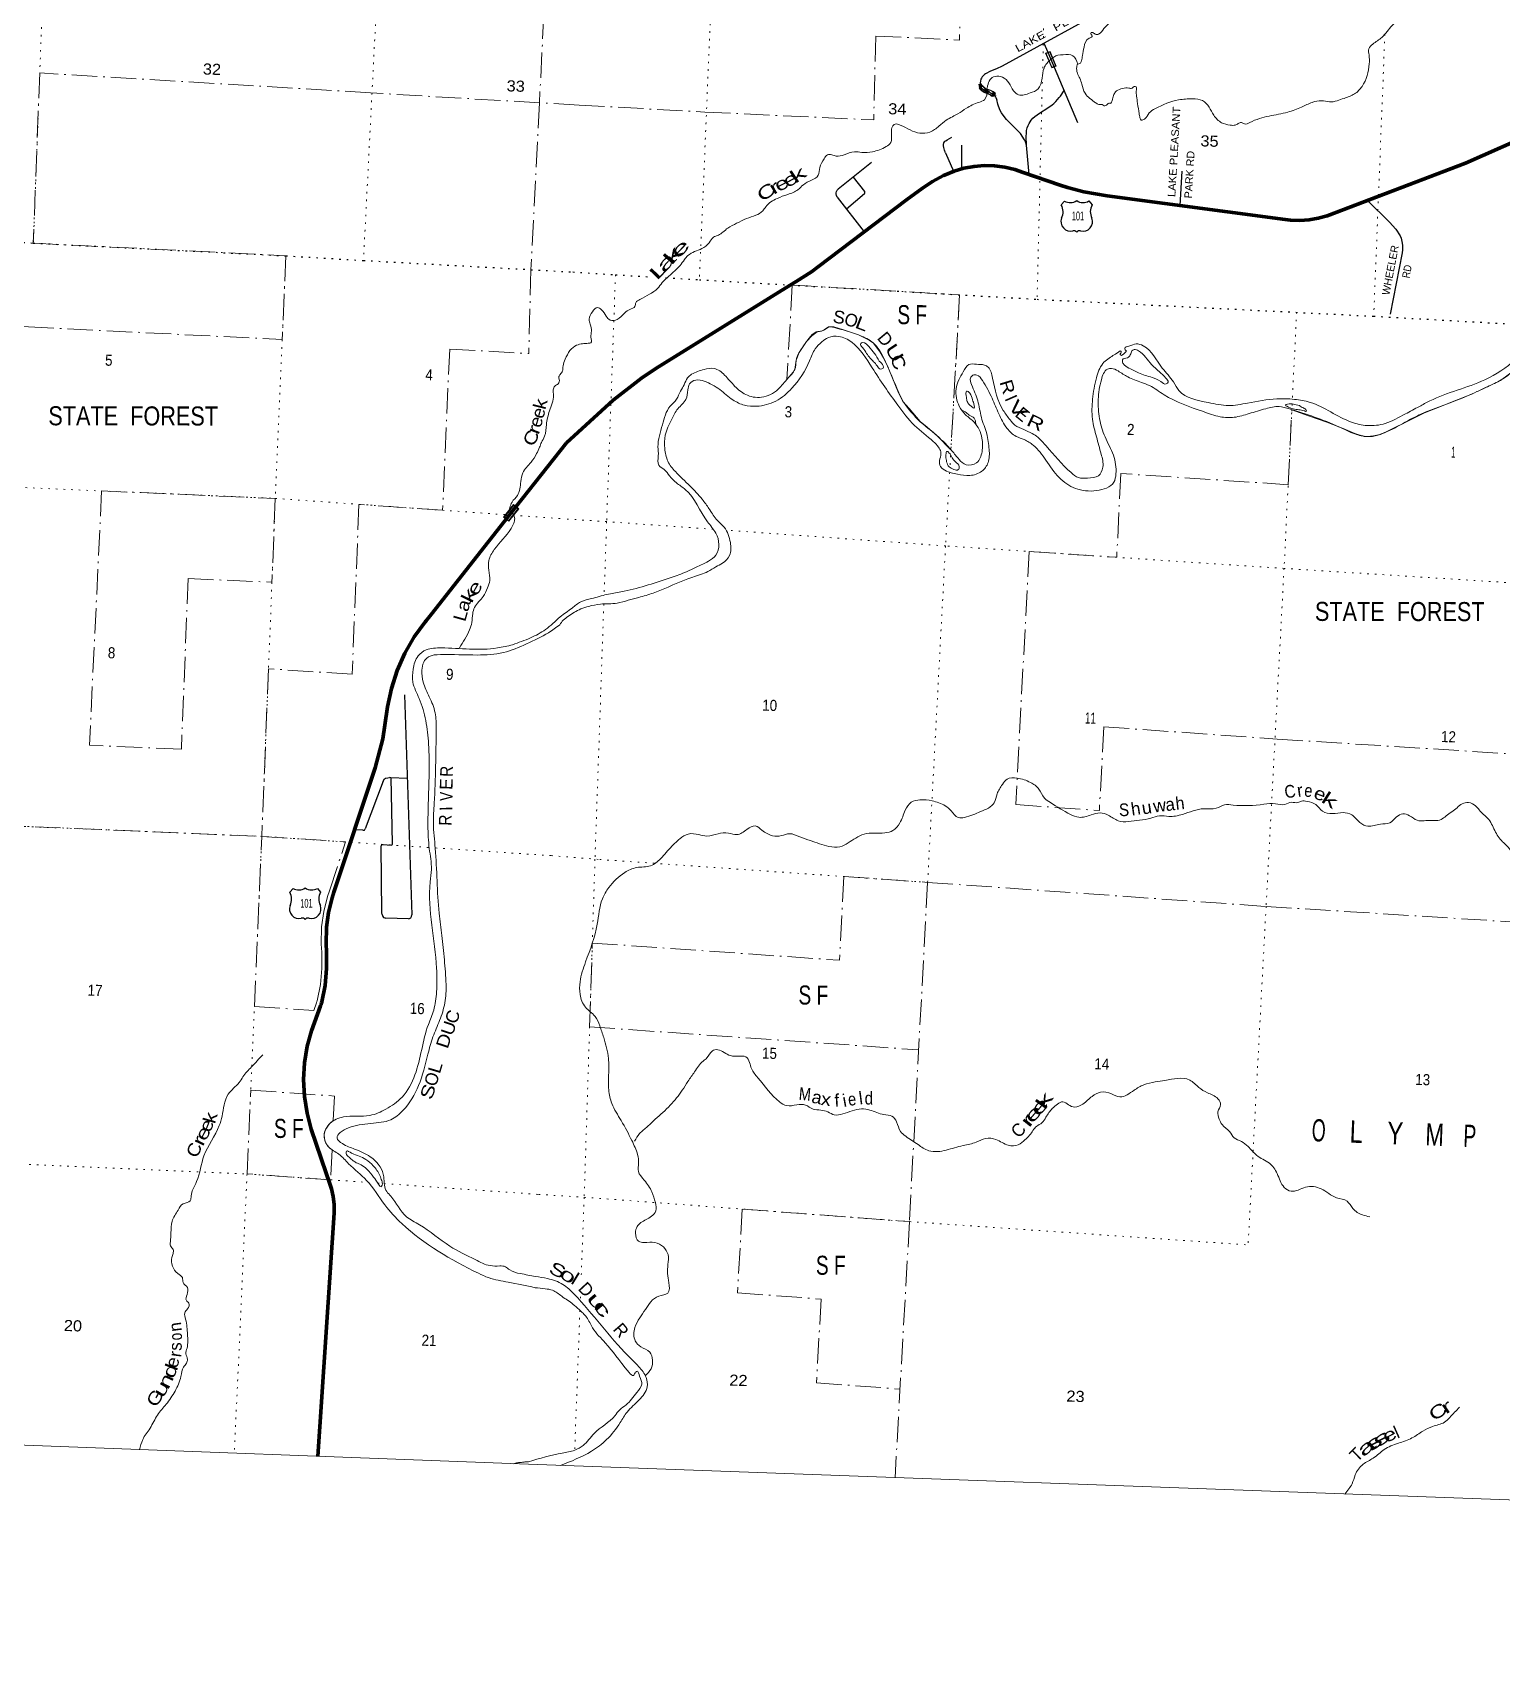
# Model space of a CAD drawing. Header units: feet. Extents: x -955330 to -733631, y 195788 to 387588.
# Drawn here: x -839928 to -816808, y 195788 to 221569 of the extents above; entities that cross this region are included whole.
import ezdxf
from ezdxf.enums import TextEntityAlignment as Align

# ---------------------------------------------------------------- set-up
doc = ezdxf.new("R2010")
doc.units = ezdxf.units.FT
doc.header["$LTSCALE"] = 80
doc.linetypes.add('DOT_DASHED', pattern=[7.7, 5, -1.2, 0.3, -1.2])
doc.linetypes.add('DOTTED', pattern=[1.5, 0.3, -1.2])
for name, color, linetype, lineweight in [('16', 7, 'Continuous', 25), ('20', 7, 'Continuous', 70), ('29', 7, 'Continuous', 25), ('30', 7, 'Continuous', 35), ('31', 7, 'Continuous', 13), ('39', 7, 'Continuous', 13), ('4', 7, 'Continuous', 13), ('41', 7, 'Continuous', 13), ('44', 7, 'DOT_DASHED', 13), ('55', 7, 'Continuous', 13), ('57', 7, 'Continuous', 13), ('6', 7, 'DOTTED', 25), ('7', 7, 'DOTTED', 13)]:
    doc.layers.add(name, color=color, linetype=linetype, lineweight=lineweight)

msp = doc.modelspace()

# ---------------------------------------------------------------- linework, layer by layer
at = {"layer": '16'}
for p, q in [((-823735.4, 218861.19), (-823684.09, 218919.95)), ((-823492.33, 218925.92), (-823492.61, 218925.72)), ((-823300.24, 218920.04), (-823248.85, 218861.19)), ((-835881.99, 208039.6), (-835830.68, 208098.36)), ((-835638.92, 208104.33), (-835639.2, 208104.13)), ((-835446.83, 208098.45), (-835395.44, 208039.6))]:
    msp.add_line(p, q, dxfattribs=at)
for centre, radius, start, end in [((-823593.01, 219077.61), 182.07, 239.97227, 303.45418), ((-823391.23, 219077.11), 181.52, 236.33975, 300.08743), ((-823391.24, 219077.61), 182.07, 236.54582, 236.59441), ((-823589.19, 218595.66), 151.42, 159.09177, 283.81923), ((-823928.38, 218750.56), 222.05, 332.97043, 29.75871), ((-823395.07, 218595.66), 151.42, 256.18077, 20.90823), ((-823055.88, 218750.56), 222.05, 150.24129, 207.02957), ((-835739.6, 208256.02), 182.07, 239.97227, 303.45418), ((-835537.82, 208255.52), 181.52, 236.33975, 300.08743), ((-835537.83, 208256.02), 182.07, 236.54582, 236.59441), ((-835735.78, 207774.07), 151.42, 159.09177, 283.81923), ((-836074.97, 207928.97), 222.05, 332.97043, 29.75871), ((-835541.66, 207774.07), 151.42, 256.18077, 20.90823), ((-835202.47, 207928.97), 222.05, 150.24129, 207.02957)]:
    msp.add_arc(centre, radius, start, end, dxfattribs=at)
for centre, major_axis, start_param, end_param in [((-823533.85, 218396.84), (-19.56, 51.67), 4.95877769, 6.28318531), ((-823450.4, 218396.84), (19.56, 51.67), 0, 1.32637542), ((-835680.44, 207575.25), (-19.56, 51.67), 4.95877769, 6.28318531), ((-835596.99, 207575.25), (19.56, 51.67), 0, 1.32637542)]:
    msp.add_ellipse(centre, major_axis=major_axis, ratio=0.929097, start_param=start_param, end_param=end_param, dxfattribs=at)
at = {"layer": '20'}
for points in [[(-831524.67, 215113.87), (-830789.82, 215786.1), (-830342.75, 216132.89), (-830116.1, 216282.12), (-828140.31, 217510.16), (-827909.75, 217651.26), (-827669.29, 217805.1), (-827556.12, 217890.69), (-826172.08, 218938.84), (-825921.04, 219120.73), (-825760.14, 219229.45), (-825588.75, 219320.76), (-825573.52, 219327.79), (-825423.69, 219389.94), (-825268.18, 219436.09), (-825108.69, 219465.73), (-824946.99, 219478.54), (-824784.83, 219474.38), (-824623.99, 219453.28), (-824466.24, 219415.49), (-824336.49, 219370.79), (-823753.99, 219168.87), (-823638.15, 219132.69), (-823379.27, 219063.05), (-823011.13, 218998.75), (-820211.53, 218630.55), (-820124.73, 218619.85), (-819979.27, 218614.18), (-819834.02, 218623.75), (-819690.56, 218648.45), (-819550.47, 218688.01), (-817371.85, 219515.78), (-816232.79, 220020.65)], [(-835437.72, 199154.53), (-835181.65, 202991.06), (-835183.54, 203118.31), (-835198.72, 203244.66), (-835227.03, 203368.74), (-835256.79, 203459.75), (-835307, 203614.95), (-835542.82, 204305.38), (-835610.23, 204561.07), (-835650.54, 204822.39), (-835663.31, 205086.5), (-835648.41, 205350.5), (-835605.99, 205611.5), (-835539.63, 205857.13), (-835398.61, 206246.27), (-835389.56, 206271.24), (-835382.87, 206296.27), (-835378.51, 206312.59), (-835326, 206571.27), (-835300.81, 206834.02), (-835303.23, 207097.96), (-835310.58, 207222.44), (-835305.77, 207484.93), (-835273.2, 207719.13), (-835216.32, 207948.63), (-835186.99, 208038.28), (-834538.41, 209994.09), (-834418.48, 210452.99), (-834347.17, 210921.92), (-834344.13, 210953.82), (-834282.4, 211244.73), (-834190.6, 211527.59), (-834069.74, 211799.31), (-833921.14, 212056.9), (-833746.43, 212297.55), (-833741.91, 212303.11), (-833657, 212407.95), (-832320.44, 214104.29), (-831524.67, 215113.87)]]:
    msp.add_lwpolyline(points, dxfattribs=at)
at = {"layer": '29'}
for p, q in [((-822867.72, 222029.28), (-824664.65, 221044.06)), ((-825559.2, 219679.63), (-825432.2, 219391.78)), ((-825303.48, 219801), (-825306.23, 219433.33)), ((-824242.71, 219335.71), (-824280.6, 219796.8)), ((-826720.93, 219526.71), (-827247.47, 219107.8)), ((-827013.64, 219293.51), (-826833.62, 219072.12)), ((-821838.17, 219389.81), (-821869.43, 218848.6)), ((-827262.95, 218980.23), (-826837.49, 218434.02)), ((-826833.26, 219030.52), (-827115.61, 218793.2)), ((-834074, 211146.95), (-833960.3, 207683.94)), ((-834413.78, 209784.87), (-834692.92, 209037.92)), ((-834262.17, 208802.99), (-834286.07, 209837.93)), ((-834732.99, 209013.06), (-834861, 209021.95)), ((-834413, 208788.95), (-834284.03, 208780.42)), ((-834015, 207620.02), (-834366.96, 207628.42))]:
    msp.add_line(p, q, dxfattribs=at)
for points in [[(-824007.24, 221403.33), (-823947.24, 221260.97), (-823482.36, 220158.03)], [(-824664.65, 221044.06), (-824757.61, 221000.27), (-824850.3, 220961.85), (-824926.14, 220923.45), (-824945.8, 220910.32), (-824964.06, 220891.12), (-824979.04, 220874.25), (-824991.68, 220854.11), (-825000.58, 220836.78), (-825008.54, 220807.27), (-825013.69, 220779.62), (-825014.16, 220756.67), (-825009.94, 220730.9), (-825003.39, 220715.91), (-824995.43, 220704.21), (-824974.36, 220685.93), (-824945.34, 220667.19), (-824877.45, 220636.75), (-824840.47, 220620.35), (-824812.38, 220604.42), (-824801.15, 220595.99), (-824787.57, 220580.53), (-824771.18, 220556.64), (-824751.12, 220516.45)], [(-824280.6, 219796.8), (-824297.42, 219849.27), (-824316.15, 219883), (-824379.82, 219982.31), (-824413.05, 220021.19), (-824458.93, 220068.97), (-824535.24, 220137.84), (-824598.91, 220203.42), (-824651.35, 220270.88), (-824677.09, 220309.76), (-824701.91, 220357.08), (-824733.74, 220445.15), (-824751.12, 220516.45)], [(-824280.6, 219796.8), (-824285.7, 219932.17), (-824284.29, 219991.66), (-824281.95, 220027.74), (-824273.06, 220069.43), (-824255.74, 220110.19), (-824242.16, 220139.7), (-824207.52, 220194.04), (-824184.11, 220222.15), (-824152.74, 220248.85), (-824079.71, 220301.32), (-823948.63, 220385.64), (-823877.47, 220434.36), (-823852.19, 220456.85), (-823819.42, 220488.71), (-823766.98, 220548.67), (-823749.2, 220571.15), (-823691.84, 220658.05)], [(-825559.2, 219679.63), (-825573.61, 219718.1), (-825585.31, 219760.72), (-825587.66, 219786.49), (-825587.18, 219811.32), (-825582.04, 219838.03), (-825575.49, 219851.14), (-825568.46, 219860.04), (-825553.02, 219869.88), (-825531.01, 219882.52), (-825457.08, 219922.72)], [(-827262.95, 218980.23), (-827276.27, 219008.37), (-827280.48, 219031.32), (-827279.08, 219050.53), (-827272.99, 219068.8), (-827261.29, 219090.82), (-827247.47, 219107.8)], [(-826833.26, 219030.52), (-826827.78, 219042.1), (-826827.78, 219050.53), (-826827.78, 219061.77), (-826833.62, 219072.12)], [(-818913.58, 218927.97), (-818566.74, 218587.67), (-818466.56, 218476.18), (-818401.95, 218374.06), (-818384.16, 218335.64), (-818371.99, 218284.11), (-818363.57, 218223.21), (-818364.5, 218152.94), (-818369.18, 218105.16), (-818555.06, 217140.85)], [(-834413.78, 209784.87), (-834387.88, 209820.89), (-834372.46, 209831.91), (-834339.41, 209840.72), (-834313.86, 209841.41)], [(-834033, 209827.95), (-834288, 209838.95), (-834313.86, 209841.41)], [(-834732.99, 209013.06), (-834721.11, 209013.01), (-834705.14, 209016.32), (-834697.97, 209024.03), (-834692.92, 209037.92)], [(-834443.74, 208766.94), (-834439.93, 208775.5), (-834431.67, 208783.22), (-834423.96, 208787.62), (-834413, 208788.95)], [(-834427.97, 207685.23), (-834432, 207714.95), (-834443.74, 208766.94)], [(-834284.03, 208780.42), (-834274.14, 208782.11), (-834265.88, 208786.52), (-834262.57, 208792.58), (-834262.17, 208802.99)], [(-834427.98, 207685.23), (-834416.23, 207655.16), (-834404.11, 207640.83), (-834386.48, 207632.01), (-834366.96, 207628.42)], [(-834015, 207620.02), (-833995.41, 207624.3), (-833977.79, 207635.32), (-833965.67, 207654.06), (-833960.3, 207683.94)]]:
    msp.add_lwpolyline(points, dxfattribs=at)
at = {"layer": '29', "linetype": 'DOTTED', "lineweight": 100}
for centre, radius, start, end in [((-824857.13, 220803.16), 162.73, 196.32844, 251.08131), ((-824651.24, 221036.89), 464.91, 219.20147, 251.97177), ((-824942.66, 220447.66), 205.1, 39.48349, 81.31245)]:
    msp.add_arc(centre, radius, start, end, dxfattribs=at)
at = {"layer": '31'}
for p, q in [((-823912.21, 221275.41), (-823816.49, 221044.46)), ((-823816.49, 221044.46), (-823885.77, 221015.74)), ((-825016.04, 220699.9), (-824976.1, 220729.6)), ((-824825.63, 220565.25), (-824771.5, 220615.27))]:
    msp.add_line(p, q, dxfattribs=at)
for points in [[(-823885.77, 221015.74), (-823981.49, 221246.69), (-823912.21, 221275.41)], [(-824825.63, 220565.25), (-824838.94, 220577.09), (-824850.18, 220584.79), (-824862.01, 220593.07), (-824871.48, 220598.1), (-824886.86, 220604.61), (-824900.76, 220609.64), (-824911.7, 220613.49), (-824921.76, 220616.45), (-824938.32, 220622.67), (-824951.63, 220629.47), (-824966.42, 220638.65), (-824979.44, 220647.82), (-824991.86, 220658.77), (-825004.58, 220671.79), (-825017.3, 220687.77), (-825027.06, 220701.68), (-824974.11, 220741.04)], [(-824825.73, 220576.05), (-824834, 220583.4), (-824845.63, 220591.37), (-824857.82, 220599.91), (-824868.04, 220605.33), (-824883.94, 220612.06), (-824898.07, 220617.17), (-824909.24, 220621.11), (-824919.22, 220624.04), (-824935.08, 220630), (-824947.69, 220636.44), (-824962, 220645.32), (-824974.48, 220654.11), (-824986.35, 220664.57), (-824998.57, 220677.09), (-825010.89, 220692.56), (-825016.04, 220699.9)], [(-824976.1, 220729.6), (-824969.8, 220720.15), (-824956.57, 220705.33), (-824939.09, 220691.28), (-824927.56, 220684.23), (-824909.63, 220676.22), (-824897.24, 220674.04), (-824883.28, 220670.06), (-824868.24, 220665.14), (-824851.03, 220658.53), (-824830.62, 220648.48), (-824810.32, 220636.47), (-824783.21, 220615.35), (-824825.73, 220576.05)], [(-824974.11, 220741.04), (-824963.46, 220725.06), (-824951.04, 220711.15), (-824934.48, 220697.84), (-824923.83, 220691.32), (-824907.27, 220683.93), (-824895.44, 220681.85), (-824880.94, 220677.71), (-824865.56, 220672.68), (-824847.82, 220665.87), (-824826.81, 220655.52), (-824805.81, 220643.09), (-824784.52, 220626.51), (-824771.5, 220615.27)]]:
    msp.add_lwpolyline(points, dxfattribs=at)
msp.add_lwpolyline([(-823971.02, 221242.35), (-823916.53, 221264.94), (-823826.94, 221048.79), (-823881.44, 221026.2)], close=True, dxfattribs=at)
at = {"layer": '39'}
for points in [[(-822959.2, 221735.19), (-823065.08, 221633.39), (-823148.37, 221545.05), (-823200.74, 221546.62), (-823252.33, 221574.42), (-823270.76, 221564.88), (-823247.92, 221519.78), (-823295.4, 221482.85), (-823376.18, 221343.96), (-823402.39, 221209.48), (-823416.9, 221129.17), (-823444.48, 221083.56), (-823474.93, 221076.4), (-823492.32, 221034.53), (-823481.25, 220933.25), (-823443.39, 220851.36), (-823409.92, 220757.48), (-823361.73, 220616.72), (-823283.58, 220533.62), (-823194.88, 220466.34), (-823145.26, 220440.62), (-823090.93, 220436.97), (-823059.25, 220417.84), (-823010.18, 220440.59), (-822985.41, 220460.04), (-822967.4, 220455.46), (-822931.1, 220523), (-822906.76, 220594.95), (-822866.73, 220652.3), (-822768.84, 220689.73), (-822671.79, 220698.92), (-822621.5, 220695.38), (-822586.35, 220724.61), (-822558.39, 220715.69), (-822554.29, 220650.96), (-822550.61, 220572.12), (-822533.98, 220454.52), (-822508.49, 220296.28), (-822496.39, 220229.29), (-822475.26, 220194.34), (-822424.36, 220210.97), (-822350.96, 220305.67), (-822254.11, 220375.43), (-821887.13, 220511.77), (-821666.85, 220529.36), (-821510.47, 220500.43), (-821408.76, 220396.42), (-821333.96, 220269), (-821210.46, 220152.22), (-821076.47, 220115.89), (-820995.84, 220115.48), (-820950.8, 220138.35), (-820899.9, 220154.99), (-820850.15, 220133.3), (-820768.86, 220155.08), (-820463.39, 220256.92), (-820169.21, 220318.73), (-819953.1, 220399.03), (-819785.57, 220472.73), (-819639.64, 220498.62), (-819513.17, 220480.68), (-819393.72, 220497.27), (-819283.68, 220536.35), (-819118.29, 220606.07), (-818999.85, 220723.64), (-818886.4, 221077.57), (-818890.21, 221219.01), (-818893.35, 221316.01), (-818832.69, 221388.88), (-818688.37, 221495.57), (-818602.88, 221589.91), (-818525.5, 221682.47), (-818337.73, 221826.21), (-818203.05, 221947.33), (-818056.04, 222076.15), (-817930.93, 222147.08), (-817758.83, 222238.81), (-817593.09, 222387.25), (-817460.24, 222514.48), (-817369.99, 222632.9), (-817263.51, 222754.87), (-817209.14, 222819.85), (-817190.12, 222916.19), (-817105.24, 222990.35), (-817008.95, 223108.58), (-816983.6, 223281.45), (-816973.49, 223416.41), (-816967.28, 223488.9), (-816908.77, 223557.8), (-816874.19, 223702.12), (-816850.54, 223818.5), (-816846.66, 223947.6), (-816837.1, 224064.4), (-816784.02, 224153.66), (-816720.81, 224244.62), (-816650.7, 224363.64), (-816588.64, 224416.29)], [(-823476.95, 221076.46), (-823553.64, 221207.98), (-823706.42, 221222.67), (-823854.67, 221186.76), (-823867.85, 221174.81)], [(-823867.85, 221174.81), (-823964.51, 221087.1), (-824007.16, 221009.65), (-824038.07, 220853.11), (-824101.63, 220683.41), (-824226.5, 220620.55), (-824406.73, 220593.67), (-824487.5, 220656.67), (-824558.45, 220777.92), (-824662.54, 220869.89), (-824777.1, 220881.41), (-824857.23, 220831.33), (-824894.5, 220731.51), (-824905.47, 220684.07)], [(-824905.47, 220684.07), (-824943.34, 220514.94), (-825033.3, 220473.23), (-825229.64, 220380.22), (-825363.29, 220293.39), (-825449.34, 220247.53), (-825545.76, 220191.88), (-825661.47, 220098.46), (-825803.36, 220005.82), (-825961.13, 219988.37), (-826269.82, 220114.75), (-826352.04, 220129.34), (-826393.42, 220094.25), (-826410.12, 220007.94), (-826406.98, 219910.94), (-826421.25, 219838.69), (-826489.66, 219776.14), (-826709.8, 219695.96), (-826875.45, 219684.79), (-826990.08, 219694.3), (-827154.8, 219646.77), (-827278.34, 219628.28), (-827348.29, 219648.56), (-827416.83, 219648.6), (-827469.13, 219585.57), (-827537.82, 219446.31), (-827561.54, 219327.91), (-827666.75, 219248.31), (-827795.95, 219175.48), (-827880.95, 219097.28), (-828042.44, 219023.41), (-828209.66, 218959.8), (-828386.95, 218829.87), (-828435.33, 218762.68), (-828542.13, 218697.26), (-828690.93, 218643.19), (-828846.37, 218569.13), (-828983.69, 218494.53), (-829062.22, 218430.27), (-829134.24, 218381.96), (-829209.79, 218349.92), (-829280.94, 218263.23), (-829392.56, 218171.7), (-829613.61, 218061.26), (-829667.04, 217996.95), (-829737.23, 217905.49), (-829911.63, 217737.11), (-830017.51, 217635.32), (-830090.85, 217542.64), (-830218.58, 217451.6), (-830368.17, 217371.31), (-830434.26, 217318.79), (-830448.16, 217258.64), (-830528.17, 217212.59), (-830606.34, 217160.44), (-830728.51, 217053.08), (-830839.6, 217046.32), (-830898.33, 217104.62), (-830973.85, 217207.84), (-831037.34, 217242.05), (-831117.95, 217175.84), (-831167.79, 217060.24), (-831150.08, 216978.95), (-831133.21, 216869.43), (-831140.02, 216776.76), (-831140.67, 216687.95), (-831183.27, 216679.14), (-831272.14, 216673.74), (-831365.64, 216648.29), (-831470.65, 216567.75)], [(-815103.58, 218819.63), (-815006.79, 218618.86), (-814776.99, 218349.49), (-814519.78, 218053.04), (-814279.56, 217862.09), (-813934.73, 217730.58), (-813721.63, 217643.41), (-813525.24, 217469.93), (-813452.8, 217263.84), (-813463.37, 217046.12), (-813531.09, 216872.51), (-813639.58, 216750.61), (-813783.56, 216722.64), (-813976.33, 216815.25), (-814170.96, 216980.6), (-814269.12, 217068.35), (-814345.21, 217220.04), (-814403.23, 217369.17), (-814513.42, 217459.3), (-814599.12, 217492.16), (-814708.55, 217473.25), (-814882.22, 217530.97), (-814990.07, 217564.5), (-815159.1, 217642.27), (-815415.24, 217773.13), (-815552.57, 217765.15), (-815696.84, 217660.47), (-815794.16, 217507.95), (-815990.56, 217211.03), (-816308.58, 216758.27), (-816586.65, 216427.47), (-817068.1, 216104.81), (-817934.92, 215771.54), (-818096.77, 215685.57), (-818318.06, 215567.06), (-818635.05, 215417.11), (-818916.24, 215385.19), (-819166.62, 215439.17), (-819818.56, 215749.51), (-820065.1, 215797.31), (-820343.12, 215803.66), (-820804.73, 215738.82), (-821102.27, 215699.33), (-821421.38, 215747.29), (-821883.41, 215936.84), (-821968.1, 216070.62), (-822145.03, 216287.93), (-822444.92, 216640.17), (-822556.93, 216669.79), (-822670.81, 216636.88), (-822736.42, 216600.49), (-822731.04, 216578.12), (-822707.36, 216561.26), (-822728.35, 216533.63), (-822802.07, 216495.47), (-822805.55, 216513.74), (-822790.79, 216535.51), (-822798.18, 216557.94), (-822834.98, 216540.88), (-822921.33, 216484.93), (-823080.25, 216362.52), (-823181.88, 216133.41), (-823242.23, 215802.11), (-823243.69, 215485.19), (-823181.43, 215208.74), (-823106.96, 214935.97), (-823080.98, 214727.24), (-823151.5, 214594.1), (-823321.91, 214558.85), (-823464.86, 214565.17), (-823581.46, 214643.38), (-823972.06, 215062.96), (-824101.06, 215198.07), (-824193.97, 215259.41), (-824327.17, 215321.97), (-824464.21, 215390.7), (-824540.34, 215473.75), (-824648.78, 215622.37), (-824816.93, 216132.16), (-824888.38, 216303.9), (-824943.87, 216335.85), (-825072.47, 216349.82), (-825189.54, 216345.26), (-825277.59, 216232.84), (-825348, 216103.73), (-825390.57, 215961.67), (-825340.33, 215687.61), (-825241.49, 215555.42), (-825105.96, 215436.27), (-824984.38, 215188.32), (-824982.8, 214972.25), (-825068.64, 214799.19), (-825234.9, 214767.86), (-825345.27, 214851.93), (-825456.15, 214986.5), (-825618.36, 215156.93), (-825958.46, 215445.78)], [(-813347.66, 217341.43), (-813302.75, 217158.38), (-813328.04, 216987.53), (-813387.03, 216835.87), (-813486.36, 216683.41), (-813653.09, 216569.31), (-813867.08, 216559.6), (-814060.1, 216644.15), (-814343.22, 216816.2), (-814542.19, 217038.22), (-814698.18, 217214.52), (-815192.47, 217538.29), (-815395.19, 217635.24), (-815504.2, 217630.45), (-815614.85, 217571.19), (-815755.43, 217387.67), (-815855.86, 217198.9), (-815977.93, 216960.3), (-816141.04, 216765.34), (-816230.3, 216612.58), (-816415.26, 216428.37), (-816810.1, 216103.1), (-817024.98, 215996.51), (-817192.63, 215918.78), (-817339.77, 215852.55), (-818004.77, 215593.96), (-818194.94, 215504.8), (-818533.04, 215323.18), (-818720.89, 215244.05), (-818915.35, 215213.56), (-819111.77, 215251.78), (-819368.39, 215366.5), (-820144.23, 215646.26), (-820306.41, 215683.44), (-820517.1, 215649.41), (-820777.47, 215572.45), (-821013.05, 215514.94), (-821234.56, 215523.63), (-821498.25, 215604.25), (-822117.28, 215869.19), (-822346.81, 216013.38), (-822470.36, 216061.52), (-822687.43, 216150.82), (-822841.87, 216244.31), (-822943.51, 216283.71), (-823006.37, 216271.47), (-823104.05, 216106.84), (-823153.67, 215797.42), (-823132.6, 215491.94), (-823046.48, 215204.68), (-822914.02, 214916.03), (-822874.4, 214624.11), (-822908.62, 214491.9), (-823178.67, 214360.72), (-823512.31, 214394.99), (-823769.25, 214566.26), (-823976.77, 214839), (-824175.32, 215075.13), (-824319.81, 215164.28), (-824447.33, 215214.55), (-824588.71, 215339.94), (-824718.9, 215569.97), (-824824.48, 215813.4), (-824975.31, 216094.53), (-825065.48, 216180.02), (-825126.08, 216175.79), (-825163.61, 216134.52), (-825148.63, 216029.09), (-825049.45, 215773.74), (-824992.75, 215513.61), (-824909.75, 215256.73), (-824870.81, 215009.26), (-824887.12, 214801.8), (-824987.98, 214665.53), (-825173.46, 214598.44), (-825370.43, 214618.5), (-825566.12, 214680.92), (-825648.36, 214762.13), (-825645.45, 214858.95), (-825634, 214971.67), (-825668.14, 215043.35), (-825750.07, 215134.65), (-826046.89, 215387.87), (-826307.52, 215704.61), (-826713.18, 216294.23), (-827033.77, 216695.54), (-827240.65, 216788.58), (-827402.51, 216769.23), (-827505.34, 216701.66), (-827607.37, 216593.7), (-827697.78, 216402.6), (-827976.87, 215970.89), (-828228.84, 215770.53), (-828533.7, 215688.85), (-828724.75, 215704.7), (-828903.67, 215788.82), (-829110.37, 215954.54)], [(-825958.46, 215445.78), (-826217.32, 215754.39), (-826357.59, 216051.35), (-826502.75, 216386.82), (-826673.84, 216664.52), (-826881.63, 216793.93), (-827273.03, 216918.77), (-827393.58, 216932.49), (-827485.91, 216878.74), (-827593.39, 216857.75), (-827709.34, 216756.26), (-827825.15, 216592.18), (-827911.17, 216413.07), (-827931.65, 216268.32), (-828038.61, 216130.22), (-828190.98, 215957.14), (-828456.89, 215829.88), (-828703.55, 215873.65), (-828873.07, 216001.9), (-829035.1, 216178.39), (-829201.27, 216284.33), (-829359.04, 216266.88), (-829554.83, 216192.02), (-829618.97, 216137.42), (-829672.66, 216027.99), (-829730.19, 215924.74), (-829792.42, 215799.43), (-829894.57, 215687.43), (-830014.2, 215396.27), (-830085.1, 215049.13), (-830079.33, 214905.62), (-830073.56, 214762.1), (-829984.98, 214690.8), (-829903.23, 214593.45), (-829795.66, 214483.21), (-829655.68, 214378.05), (-829304.06, 213868.8), (-829174.32, 213691.27), (-829125.2, 213514.14), (-829172.65, 213343.97), (-829288.35, 213250.54), (-829523.62, 213136.49), (-829662.65, 213072.03), (-829909.34, 212980.54), (-830667.73, 212767.16), (-830888.73, 212725.36), (-831130.61, 212659.96), (-831299.48, 212608.51), (-831437.46, 212511.72), (-831626.48, 212374.15)], [(-831470.65, 216567.75), (-831547, 216428.95), (-831579, 216322.95), (-831588, 216241.95), (-831622, 216190.95), (-831645, 216154.95), (-831638, 216110.95), (-831657, 216040.95), (-831708, 216005.95), (-831733, 215947.95), (-831729, 215860.95), (-831792, 215614.95), (-831841, 215399.95), (-831871, 215214.95), (-831919, 215117.95), (-831948, 215043.95), (-831995, 214942.95), (-832083, 214805.95), (-832213, 214640.95), (-832244, 214502.95), (-832298, 214283.95), (-832382, 214180.95), (-832417, 214089.95), (-832425, 214056.95)], [(-826601.2, 216397.86), (-826676.18, 216519.23), (-826765.63, 216628.92), (-826858.54, 216690.27), (-826893.26, 216675.16), (-826864.93, 216611.72), (-826744.89, 216446.6), (-826633.66, 216324.13), (-826580.73, 216274.09), (-826541.97, 216289.07), (-826538.87, 216325.32), (-826601.2, 216397.86)], [(-822690.49, 216451.73), (-822648.81, 216496.91), (-822622.7, 216560.73), (-822587.85, 216579.87), (-822519.85, 216561.67), (-822312.71, 216343.45), (-822191.04, 216232.79), (-822087.19, 216132.75), (-822054.89, 216067.18), (-822081.92, 216039.73), (-822167.44, 216078.64), (-822306.68, 216141.38), (-822518.19, 216214.37), (-822645.34, 216276.75), (-822740.33, 216336.14), (-822769.21, 216381.42), (-822770.13, 216417.79), (-822690.49, 216451.73)], [(-829110.37, 215954.54), (-829356.5, 216083.08), (-829489.08, 216099.19), (-829587.58, 216041.58), (-829614.65, 215945.49), (-829645.32, 215797.02), (-829770.72, 215649.38), (-829868.4, 215484.75), (-829970.76, 215231.43), (-829976.94, 215025.69), (-829928.62, 214822.35), (-829810.53, 214659.3), (-829581.41, 214434.36), (-829388.12, 214224.63), (-829281.7, 214076.07), (-829167.65, 213913.14), (-829042.56, 213782.19), (-828944.91, 213543.04), (-828959.08, 213339.56), (-829067.58, 213217.65), (-829174.13, 213160.29), (-829299.36, 213085.33), (-829537.81, 212999.63), (-830158.25, 212747.78), (-830386.15, 212677.92), (-830552.77, 212634.49), (-830727.51, 212589.27), (-830992.09, 212573.01), (-831174.59, 212538.13), (-831300.8, 212497.51), (-831495.79, 212382.25), (-831576.28, 212320.07), (-831631.17, 212247.96)], [(-825222.68, 215778.95), (-825229.04, 215835.67), (-825237.41, 215892.45), (-825226.31, 215926.44), (-825176.8, 215896.69), (-825133.63, 215790.4), (-825106.02, 215702.76), (-825107.29, 215660.4), (-825144.96, 215681.73), (-825190.13, 215721.44), (-825222.68, 215778.95)], [(-825292.87, 215619.9), (-825248.21, 215600.04), (-825185.21, 215549.69), (-825106.03, 215500.87), (-825082.13, 215411.12)], [(-819987.32, 215702.1), (-820081.5, 215721.09), (-820174.16, 215723.88), (-820204.91, 215706.63), (-820185.32, 215687.87), (-819995.42, 215633.7), (-819907.28, 215614.9), (-819877.19, 215609.95), (-819878.72, 215626.15), (-819924.01, 215661.84), (-819987.32, 215702.1)], [(-825553.48, 214900.6), (-825550.07, 214946.93), (-825541.11, 214976.94), (-825503.38, 214957.64), (-825455.39, 214877.46), (-825402.82, 214815.31), (-825340.55, 214740.75), (-825356.16, 214690.75), (-825426.6, 214694.89), (-825501.99, 214735.52), (-825539.97, 214813.38), (-825553.48, 214900.6)], [(-832425, 214056.95), (-832340, 213913.95), (-832354, 213849.95), (-832397, 213761.95), (-832662, 213433.95), (-832748, 213258.95), (-832749, 213106.95), (-832734, 212944.95), (-832770, 212828.95), (-832835, 212693.95), (-832907, 212611.95), (-832972, 212520.95), (-833002, 212422.95), (-833016, 212283.95), (-833052, 212167.95), (-833208.27, 211886.1)], [(-831631.17, 212247.96), (-831808, 212122.95), (-832152, 211947.95), (-832518, 211810.95), (-832930, 211771.95), (-833511, 211778.95), (-833700, 211740.95), (-833773, 211658.95), (-833801, 211531.95), (-833781, 211343.95), (-833686, 211113.95), (-833593, 210862.95), (-833577, 210603.95), (-833608, 209438.95), (-833620, 209123.95), (-833591, 208728.95), (-833531, 207704.95), (-833488, 207354.95), (-833448, 206974.95), (-833421, 206586.95), (-833440, 206295.95), (-833522, 206017.95), (-833627, 205758.95), (-833707, 205486.95), (-833854, 204992.95), (-834101, 204598.95), (-834289, 204455.95), (-834606, 204397.95), (-834959, 204326.95), (-835090, 204251.95), (-835137, 204172.95), (-835054, 204078.95), (-834861, 203993.95), (-834615, 203872.95), (-834459, 203711.95), (-834403, 203558.95), (-834392, 203422.95), (-834355, 203324.95), (-834291, 203249.95), (-834045, 202928.95), (-833841, 202802.95), (-833360, 202463.95), (-832962, 202252.95), (-832729, 202157.95), (-832576, 202152.95), (-832486, 202139.95), (-832419, 202090.95), (-832253, 202032.95), (-832013.13, 201989.51)], [(-831626.47, 212374.16), (-831856, 212172.95), (-832090, 212042.95), (-832376, 211932.95)], [(-832374, 211932.95), (-832612, 211882.95), (-833497, 211883.95), (-833732, 211852.95), (-833862, 211757.95), (-833940, 211546.95), (-833944, 211346.95), (-833844, 211086.95), (-833740, 210739.95), (-833696, 210368.95), (-833701, 209431.95), (-833706, 209084.95), (-833685, 208724.95), (-833652, 208395.95), (-833670, 208200.95), (-833570, 206839.95), (-833570, 206469.95), (-833616, 206180.95), (-833700, 205953.95), (-833911, 205160.95), (-834114, 204809.95), (-834369, 204621.95), (-834620, 204522.95), (-835038, 204498.95), (-835247, 204398.95), (-835342, 204203.95), (-835269, 204025.95), (-835108, 203912.95), (-834955, 203762.95), (-834671, 203500.95), (-834384, 203113.95), (-834117, 202819.95), (-832911, 202038.95), (-832752, 201968.95), (-832443, 201897.95), (-832018.7, 201810.42)], [(-810711.09, 209339.92), (-810761.35, 209478.72), (-810834.98, 209577.84), (-810948.26, 209565.1), (-811038.53, 209513.31), (-811132.06, 209352.6), (-811268.03, 209255.74), (-811422.12, 209159.44), (-811562.83, 209240.39), (-811695.74, 209379.66), (-811935.32, 209457.53), (-812129.1, 209382.61), (-812297.97, 209331.17), (-812465.41, 209394.76), (-812784.58, 209440.7), (-812993.74, 209390.47), (-813123.23, 209240.93), (-813227.81, 209114.87), (-813364.34, 209066.49), (-813517.91, 209054.96), (-813999.46, 208930.16), (-814196.17, 208891.66), (-814373.18, 208905.07), (-814571.28, 208820.18), (-814683.96, 208827.61), (-814738.23, 208899.91), (-814852.8, 208911.43), (-815079.98, 208932.4), (-815198.88, 208933.96), (-815300.43, 208842.13), (-815376.95, 208777.81), (-815431.93, 208692.65), (-815638.03, 208610.03), (-815932.63, 208534.1), (-816063.5, 208540.06), (-816141.95, 208613.08), (-816227.89, 208637.88), (-816408.99, 208649.39), (-816508.79, 208682.68), (-816558.22, 208647.82), (-816613.21, 208629.29), (-816669.44, 208703.66), (-816788.56, 208832.42), (-816910.3, 209007.69), (-817023.39, 209202.89), (-817109.71, 209282.21), (-817232.79, 209413.1), (-817352.61, 209451.03), (-817524.96, 209351.24), (-817696.19, 209221.13), (-817778.34, 209171.11), (-817909.44, 209169), (-818131.19, 209169.62), (-818254.01, 209241.96), (-818357.9, 209273.35), (-818456.16, 209223.82), (-818563.81, 209130.15), (-818711.63, 209108.35), (-818908.16, 209075.91), (-819033.42, 209134.19), (-819162.79, 209257.2), (-819298.84, 209291.58), (-819466.69, 209274.43), (-819620.82, 209311.37), (-819726.49, 209417.51), (-819866.1, 209468.15), (-819950.69, 209470.7), (-820009.83, 209448.25), (-820106.45, 209453.18), (-820216.37, 209418.13), (-820361.15, 209430.56), (-820544.87, 209421.96), (-821031.09, 209410.35), (-821164.08, 209412.34), (-821294.69, 209359.74), (-821488.48, 209351.44), (-821827.82, 209262.73), (-822044.49, 209230.9), (-822189.34, 209241.31), (-822325.62, 209201), (-822503.84, 209174.06), (-822838.87, 209161.94), (-822995.51, 209249.43), (-823125.46, 209285.65), (-823265.53, 209253.52), (-823458.16, 209216.93), (-823591.84, 209263.35), (-823904.81, 209448.41), (-823999.44, 209519.9), (-824087.91, 209661.87), (-824219.89, 209764.77), (-824431.52, 209833.73), (-824589.3, 209816.27), (-824662.28, 209735.69), (-824745.44, 209584.76), (-824791.92, 209446.85), (-824879.18, 209360.65)], [(-824879.18, 209360.65), (-825005.82, 209305.91), (-825260.56, 209214.66), (-825357.43, 209211.52), (-825467.13, 209317.78), (-825561.51, 209397.34), (-825768.81, 209476.26), (-825959.86, 209492.11), (-826096.02, 209455.83), (-826190.6, 209327.45), (-826277.23, 209128.17), (-826385.66, 209008.28), (-826513.77, 208971.76), (-826840.98, 208951.32), (-826971.89, 208888.64), (-827089, 208815.45), (-827219.97, 208750.75), (-827393.13, 208757.98), (-827684.73, 208849.54), (-827852.28, 208909.09), (-828014.1, 208958.38), (-828140.01, 208927.85), (-828279.18, 208925.98), (-828447.84, 209015.85), (-828552.72, 209081.59), (-828683.38, 209026.98), (-828843.1, 208944.97), (-828975.43, 208969.15), (-829139.07, 208957.92), (-829313.56, 208920.78), (-829443.88, 208944.89), (-829606.91, 208953.84), (-829740.2, 208879.11), (-829866.7, 208761.79), (-830043.96, 208565.23), (-830200.5, 208454.87), (-830421.14, 208425.17), (-830608.93, 208348.05), (-830858.03, 208109.24), (-830960.04, 207934.65), (-831040.64, 207533.3), (-831223.8, 206939.2), (-831311.8, 206626.91), (-831311.7, 206429.05), (-831227, 206228.65), (-831076.14, 206082.79), (-831001.95, 205935.19), (-830938.98, 205749.58), (-830864.26, 205418.25), (-830860.91, 205194.05), (-830858.9, 204925.48), (-830810.87, 204712.05), (-830663.77, 204441.13), (-830495.79, 204127.18), (-830405.65, 203906.42), (-830389.57, 203770.67), (-830393.45, 203641.58), (-830300.82, 203503.53), (-830179.38, 203318.17), (-830125.93, 203151.01), (-830119.8, 203019.6), (-830186.86, 202934.81), (-830353.16, 202834.83), (-830413.45, 202774.06), (-830436.75, 202669.78), (-830390.15, 202543.21), (-830302.07, 202522.38), (-830132.69, 202523.34), (-829999.74, 202452.72), (-829926.71, 202333.42), (-829927.41, 202175.97), (-829933.72, 202032.82), (-829911.84, 201888.82), (-829930.85, 201725.86), (-830073.42, 201677.66), (-830194.98, 201590.47), (-830283.33, 201467.96), (-830371.99, 201335.36), (-830447.09, 201184.19), (-830441.37, 200972.03), (-830355.41, 200880.61), (-830214.76, 200797.64), (-830170.18, 200671.13), (-830194.44, 200534.57), (-830285.08, 200424.76)], [(-836307, 205477.95), (-836484, 205287.95), (-836618, 205132.95), (-836680, 205039.95), (-836851, 204857.95), (-836915, 204689.95), (-836947, 204509.95), (-836991, 204361.95), (-837232, 203888.95), (-837348, 203482.95), (-837407, 203358.95), (-837434, 203258.95), (-837449, 203180.95), (-837559, 203131.95), (-837641, 203031.95), (-837734, 202856.95), (-837752, 202673.95), (-837762, 202532.95), (-837758, 202467.95), (-837718, 202411.95), (-837720, 202348.95), (-837740, 202287.95), (-837728, 202151.95), (-837646, 202035.95), (-837573, 201968.95), (-837561, 201893.95), (-837494, 201812.95), (-837499, 201703.95), (-837510, 201610.95), (-837471, 201569.95), (-837492, 201476.95), (-837535, 201413.95), (-837522, 201314.95), (-837492, 201074.95), (-837499, 200860.95), (-837516, 200768.95), (-837494, 200681.95), (-837508, 200622.95), (-837553, 200561.95), (-837596, 200413.95), (-837688, 200182.95), (-837828, 199974.95), (-837963, 199805.95), (-838082, 199597.95), (-838197, 199419.95), (-838246.44, 199259.24)], [(-830453.8, 204115.82), (-830373.56, 204236.56), (-830251.27, 204347.95), (-830126.84, 204463.32), (-830008.76, 204568.79), (-829892.39, 204684.4), (-829701.89, 204918.91), (-829612.99, 205059.58), (-829509.69, 205209.9), (-829375.57, 205379.49), (-829313.57, 205430.11), (-829227.65, 205538.57), (-829142.39, 205558.21), (-829042.95, 205512.82), (-828943.57, 205465.41), (-828806.79, 205455.24), (-828702.23, 205446.03), (-828642.39, 205357.42), (-828613.07, 205259.63), (-828512.51, 205117.3), (-828169.16, 204735.48), (-828060.01, 204677.69), (-827896.32, 204690.93), (-827761.36, 204686.87), (-827642.33, 204622.72), (-827521.84, 204606.98), (-827409.83, 204577.36), (-827308.38, 204531.91), (-827176.91, 204546.12), (-826880.17, 204626.02), (-826749.67, 204607.96), (-826528.03, 204536.68), (-826401.74, 204512.69), (-826327.86, 204421.63), (-826267.83, 204272.45), (-826183.46, 204195.21), (-825989.82, 204064.21), (-825821.34, 203968.29), (-825684.68, 203954.08), (-825546.86, 203978.19), (-825280.64, 204048.92), (-825075.44, 204101.29), (-824928.54, 204159.45), (-824763.68, 204144.39), (-824568.83, 204053.73), (-824411.36, 204061.11), (-824308.22, 204138.76), (-824233.47, 204211.21), (-824122.36, 204353.22), (-824040.09, 204407.27), (-823977, 204494.2), (-823876.08, 204632.49), (-823793.39, 204700.66), (-823709.59, 204738.52), (-823622.3, 204691.47), (-823524.63, 204654.21), (-823394.15, 204702.77), (-823249.4, 204823.59), (-823116.35, 204890.24), (-822945.87, 204860.88), (-822812.13, 204816.48), (-822589.31, 204918.79), (-822437.53, 205005.07), (-822254.68, 205052.06), (-822102.82, 205073.73), (-821713.53, 205080.19), (-821567.81, 204964.76), (-821435.28, 204880.01), (-821268.75, 204786.17), (-821227.17, 204694.07), (-821268.89, 204580.25), (-821248.11, 204466.56), (-821204.39, 204378.43), (-821086.69, 204269.91), (-821013.06, 204170.79), (-820899.88, 204112.87), (-820793.36, 204034.96), (-820660.45, 203895.7), (-820458.57, 203770.5), (-820336.46, 203607.33), (-820224.04, 203389.95), (-820116.97, 203330.2), (-819889.32, 203391.98), (-819644.07, 203368.45), (-819402.34, 203227.93), (-819236.67, 203172.47), (-819143.38, 203056.6), (-818995.16, 202957.25), (-818877.11, 202927.45)], [(-834885, 203808.95), (-834948, 203863.95), (-834994, 203925.95), (-834989, 203957.95), (-834908, 203928.95), (-834790, 203882.95), (-834685, 203828.95), (-834567, 203731.95), (-834463, 203574.95), (-834434, 203496.95), (-834428, 203425.95), (-834445, 203400.95), (-834484, 203439.95), (-834563, 203551.95), (-834666, 203674.95), (-834760, 203745.95), (-834834, 203778.95), (-834885, 203808.95)], [(-832013.13, 201989.51), (-831823.09, 201954.43), (-831581.91, 201862.38), (-831405.06, 201709.67), (-830555.27, 200737.23), (-830388.97, 200568.69), (-830269.18, 200395.5), (-830255.35, 200251.74), (-830380.49, 200045.55), (-830569.72, 199853.39), (-830679.55, 199687.11), (-830893.24, 199418.97), (-831132.58, 199236.4), (-831618.91, 199011.87)], [(-832018.7, 201810.42), (-831860.16, 201794.04), (-831745.96, 201770.41), (-831597.62, 201675.09), (-831419.97, 201548.61), (-831327.73, 201465.08), (-831208.31, 201346.41), (-831114.52, 201180.05), (-830914.03, 200941.84), (-830540.87, 200478.38), (-830471.82, 200427.85), (-830446.38, 200469.48), (-830413.31, 200496.75), (-830373.31, 200418.82), (-830338.86, 200290.6), (-830419.39, 200159.77), (-830586.53, 199964.94), (-830687.59, 199889.24), (-830760.87, 199798.58), (-831089.92, 199515.74), (-831262.91, 199327.14), (-831396.2, 199252.41), (-831591.08, 199207.81), (-832121.28, 199071.73)], [(-817465.21, 199929.29), (-817619.23, 199768.38), (-817704.17, 199692.2), (-817889.59, 199627.12), (-818041, 199552.94), (-818213.59, 199445.08), (-818427.75, 199362.69), (-818652.52, 199262.46), (-818823.88, 199128.31), (-818984.08, 199030.17), (-819108.07, 198862.3), (-819156.56, 198724.45), (-819207.39, 198643.21), (-819270.61, 198557.92)], [(-832121.28, 199071.73), (-832179, 199066.95), (-832232, 199060.95), (-832295, 199055.95), (-832356.89, 199039.42)]]:
    msp.add_spline(points, degree=3, dxfattribs=at)
at = {"layer": '4'}
msp.add_lwpolyline([(-733631.22, 379550.22), (-739699.92, 195787.95), (-770508.84, 196826.62), (-801316.3, 197907.67), (-832122.26, 199031.09), (-862926.63, 200196.88), (-893729.37, 201405.05)], dxfattribs=at)
at = {"layer": '44'}
for p, q in [((-825305.13, 222774.58), (-825337.3, 221454.64)), ((-826656.19, 221516.26), (-826688.36, 220196.33)), ((-826656.19, 221516.26), (-825337.3, 221454.64)), ((-831327.17, 220429.57), (-831951.41, 220466.12)), ((-832084.96, 217838.89), (-832118.85, 216518.75)), ((-827971.23, 217595.77), (-828054.57, 216110.93)), ((-827971.23, 217595.77), (-825335.63, 217443.38)), ((-825335.63, 217443.38), (-825472.53, 215004.36)), ((-833364.08, 216587.28), (-833475.62, 214051.13)), ((-833364.08, 216587.28), (-832118.85, 216518.75)), ((-820163.08, 214453.87), (-820105.27, 215633.16)), ((-822797.66, 214628.98), (-822862.3, 213310.37)), ((-820163.08, 214453.87), (-822797.66, 214628.98)), ((-838843.43, 214355.02), (-839035.13, 210351.88)), ((-833475.62, 214051.13), (-834792.65, 214144.03)), ((-824240.34, 213401.97), (-824452.54, 209417.17)), ((-824240.34, 213401.97), (-822862.3, 213310.37)), ((-837481.09, 212974.95), (-837587.53, 210291.19)), ((-837481.09, 212974.95), (-836162.31, 212917.98)), ((-836216.34, 211555.84), (-836321, 208916.95)), ((-823065.45, 210641.99), (-823135.65, 209323.65)), ((-837587.53, 210291.19), (-839035.13, 210351.88)), ((-824452.54, 209417.17), (-823135.65, 209323.65)), ((-827156.6, 208284.34), (-827227.04, 206966.05)), ((-827156.6, 208284.34), (-825839.63, 208192.36)), ((-831160.69, 205917.58), (-831118.54, 207237.85)), ((-831118.54, 207237.85), (-827227.04, 206966.05)), ((-836438.34, 206240.33), (-835504.31, 206174.67)), ((-831160.69, 205917.58), (-825980.52, 205555.77)), ((-836496.17, 204921.14), (-835178.96, 204828.54)), ((-835178.96, 204828.54), (-835195.93, 204441.49)), ((-835216.07, 203982.04), (-835236.79, 203509.34)), ((-828758.09, 203048.49), (-828832.52, 201730.36)), ((-828758.09, 203048.49), (-826125.05, 202850.89)), ((-827590.43, 200313.43), (-826273.9, 200214.63))]:
    msp.add_line(p, q, dxfattribs=at)
for points in [[(-831229.13, 223068.17), (-831817.38, 223102.8), (-831951.41, 220466.12), (-832084.96, 217838.89)], [(-839817.74, 220936.17), (-839919, 218256.95), (-835942, 218056.95), (-836000, 216738.2)], [(-831951.41, 220466.12), (-834609.9, 220622.62), (-839817.74, 220936.17)], [(-831327.17, 220429.57), (-829344.69, 220320.44), (-826688.36, 220196.33)], [(-841343.76, 217025.77), (-839994.47, 216939.08), (-836000, 216738.2)], [(-825472.53, 215004.36), (-825681.99, 215219.05), (-825845.72, 215357.67), (-825959.08, 215445.89), (-826131.21, 215651.72), (-826227.78, 215760.93), (-826299.15, 215899.55), (-826454.49, 216286.01), (-826534.26, 216449.84), (-826584.64, 216542.25), (-826693.8, 216680.87), (-826760.97, 216731.28), (-826928.91, 216815.29), (-827164.02, 216890.9), (-827315.16, 216937.11), (-827399.13, 216937.11), (-827462.1, 216895.1), (-827499.89, 216878.3), (-827579.66, 216861.5), (-827663.63, 216798.49), (-827747.59, 216706.07), (-827860.95, 216533.85), (-827911.33, 216412.03), (-827919.73, 216294.41), (-827957.51, 216227.2), (-828054.57, 216110.93)], [(-815986.32, 216945.8), (-816141.96, 216773.83), (-816213.45, 216637.93), (-816385.03, 216451.96), (-816599.5, 216258.83), (-816821.12, 216094.32), (-817285.8, 215872.58), (-817721.89, 215700.91), (-818015, 215586.47), (-818258.07, 215464.87), (-818558.33, 215314.66), (-818708.46, 215243.13), (-818837.14, 215214.52), (-818965.82, 215214.52), (-819115.95, 215257.44), (-819294.68, 215336.12), (-819552.04, 215436.26), (-819845.15, 215536.4), (-820105.27, 215633.16)], [(-838843.43, 214355.02), (-836110, 214236.95), (-836162.31, 212917.98)], [(-834792.65, 214144.03), (-834898.79, 211467.95), (-836216.34, 211555.84)], [(-823065.45, 210641.99), (-820333.95, 210448), (-816408.78, 210200.56), (-816555.89, 207564.6)], [(-841672.86, 210462.48), (-841736, 209143.95), (-836321, 208916.95)], [(-836438.34, 206240.33), (-836321, 208916.95), (-835003.77, 208829.08)], [(-835504.31, 206174.67), (-835461.18, 206293.74), (-835455.33, 206315.63), (-835451.56, 206329.74), (-835400.28, 206582.34), (-835375.84, 206837.26), (-835378.21, 207095.4), (-835385.62, 207220.91), (-835380.67, 207490.8), (-835346.94, 207733.36), (-835288.46, 207969.34), (-835258.23, 208061.74), (-835003.77, 208829.08)], [(-825839.63, 208192.36), (-826125.05, 202850.89), (-826352.79, 198817.47)], [(-825839.63, 208192.36), (-820510.51, 207813.89), (-815238.47, 207481.55)], [(-835236.79, 203509.34), (-836554, 203601.95), (-836496.17, 204921.14)], [(-835195.93, 204441.49), (-835244.51, 204402.12), (-835274.42, 204367.71), (-835305.82, 204322.82), (-835331.24, 204271.96), (-835341.7, 204221.09), (-835337.22, 204155.27), (-835317.78, 204101.41), (-835292.36, 204056.53), (-835254.98, 204013.14), (-835216.07, 203982.04)], [(-828832.52, 201730.36), (-827516, 201631.56), (-827590.43, 200313.43)]]:
    msp.add_lwpolyline(points, dxfattribs=at)
at = {"layer": '55'}
msp.add_lwpolyline([(-832358.55, 214127.81), (-832288.63, 214072.75), (-832433.39, 213888.91), (-832503.32, 213943.97)], close=True, dxfattribs=at)
at = {"layer": '57'}
for p, q in [((-832359.89, 214139.05), (-832514.56, 213942.64)), ((-832277.4, 214074.09), (-832432.06, 213877.68)), ((-832359.89, 214139.05), (-832277.4, 214074.09)), ((-832432.06, 213877.68), (-832514.56, 213942.64))]:
    msp.add_line(p, q, dxfattribs=at)
at = {"layer": '6'}
for points in [[(-862188.84, 219343.11), (-861105, 219280.95), (-857392, 219109.95), (-855777.83, 219033.7), (-852052, 218876.95), (-850511, 218821.95), (-846760, 218654.95), (-845197, 218593.95), (-841273, 218343.95), (-839919, 218256.95), (-835942, 218056.95), (-834721, 217983.95), (-831424.78, 217802.56)], [(-831424.78, 217802.56), (-830753.7, 217758.43), (-830244.14, 217728.28)], [(-829965.57, 217711.8), (-829433.52, 217680.32), (-824116.38, 217372.88), (-818816.16, 217106.31), (-816167.25, 216956.06)]]:
    msp.add_lwpolyline(points, dxfattribs=at)
at = {"layer": '7'}
for p, q in [((-818640.45, 221547.46), (-818816.16, 217106.31)), ((-825335.63, 217443.38), (-825472.53, 215004.36)), ((-820029.89, 217171.12), (-820097.09, 215800.18)), ((-820100.83, 215723.96), (-820103.93, 215660.51)), ((-825477.69, 214912.23), (-825488.31, 214723.14)), ((-832486.83, 213981.38), (-831569.16, 213916.65)), ((-831766.23, 208613.11), (-833588.68, 208734.68)), ((-834499.89, 203457.54), (-834429.95, 203452.62)), ((-834395.84, 203450.22), (-831964.41, 203279.29)), ((-831305.08, 201668.47), (-831307.59, 201601.46)), ((-831313.12, 201453.89), (-831395.65, 199252.56))]:
    msp.add_line(p, q, dxfattribs=at)
for points in [[(-838800.95, 245250.73), (-838839, 244667.95), (-839137, 239320.95), (-839327.25, 234288.78), (-839521, 228895.95), (-839718, 223574.95), (-839919, 218256.95)], [(-833498.88, 245052.36), (-833522, 244400.95), (-833718, 239100.95), (-833954, 234167.95), (-834204, 228575.95), (-834453, 223257.95), (-834721, 217983.95)], [(-828244.53, 244857.01), (-828279.93, 244141.53), (-828516.9, 238869.27), (-828740.93, 233558.25), (-828972.34, 228269.66), (-829205.51, 223031.23), (-829433.52, 217680.32)], [(-822928.46, 244660.62), (-822967.8, 243868.56), (-823228.37, 238481.92), (-823473.39, 233143.27), (-823684.37, 227930.79), (-823986.24, 222712.96), (-824116.38, 217372.88)], [(-835942, 218056.95), (-836110, 214236.95), (-836321, 208916.95), (-836554, 203601.95), (-836753.97, 199203.68)], [(-830753.7, 217758.43), (-830892.59, 213872.2), (-830932.65, 212714.12)], [(-820105.27, 215633.16), (-820227.71, 213135.25), (-820510.51, 207813.89), (-820793.55, 202484.46)], [(-854192.86, 214901.42), (-852255, 214790.95), (-846961, 214667.95), (-841481, 214468.95), (-836110, 214236.95), (-832486.83, 213981.38)], [(-825492.38, 214650.54), (-825557.55, 213489.52), (-825839.63, 208192.36)], [(-829214.88, 213751.86), (-830892.59, 213872.2), (-831569.16, 213916.65)], [(-806853.82, 212544.92), (-809770.22, 212608.45), (-814941.63, 212800.47), (-820227.71, 213135.25), (-825557.55, 213489.52), (-829013.58, 213737.42)], [(-830937.38, 212577.34), (-831076.39, 208557.96), (-831246.34, 203235.22), (-831294.39, 201953.78)], [(-833697.93, 208741.97), (-836321, 208916.95), (-841736, 209143.95), (-847220, 209363.95), (-852496, 209568.95), (-857800, 209762.95), (-862551.88, 209921.88)], [(-831766.23, 208613.11), (-831002.21, 208552.94), (-825839.63, 208192.36)], [(-851217.65, 204192.33), (-847469, 204043.95), (-841902, 203832.95), (-836554, 203601.95), (-834633.23, 203466.91)], [(-831964.41, 203279.29), (-831246.34, 203235.22), (-826125.05, 202850.89), (-820793.55, 202484.46)]]:
    msp.add_lwpolyline(points, dxfattribs=at)

# ---------------------------------------------------------------- texts
at = {"layer": '16', "width": 0.6}
for p in [(-823472.54, 218614.15), (-835619.12, 207792.56)]:
    msp.add_text('101', height=140, dxfattribs=at).set_placement(p, align=Align.CENTER)
at = {"layer": '30'}
for s, rotation, width, p in [('LAKE   PLEASANT', 28.735, 1.25, (-824419.54, 221258.68)), ('LAKE PLEASANT', 86.694, 1.1, (-821940.65, 218980.16)), ('PARK RD', 86.694, 1.05, (-821679.12, 218957.9)), ('RD', 79.09, 0.9, (-818254.28, 217697.44))]:
    msp.add_text(s, height=120, rotation=rotation, dxfattribs=dict(at, width=width)).set_placement(p)
msp.add_text('WHEELER', height=120, rotation=79.09, dxfattribs=at).set_placement((-818570.5, 217430.59))
at = {"layer": '41'}
for s, rotation, width, p in [('k', 33.553, 1.8, (-827825.58, 219253.78)), ('C', 38.041, 1.55, (-828317.44, 218986.42)), ('r', 31.124, 1.7, (-828202.74, 219050.9)), ('e', 26.781, 1.4, (-828096.77, 219104.45)), ('e', 28.679, 1.45, (-827955.04, 219174.35)), ('k', 49.304, 2.1, (-829781.45, 218001.19)), ('e', 45.881, 2, (-829665.81, 218102.33)), ('L', 46.113, 2.05, (-830000.73, 217764.83)), ('a', 46.979, 2.05, (-829886.6, 217886.44)), ('S', 350.241, 1.05, (-827249.49, 216993.47)), ('L', 339.215, 1.3, (-826907.52, 216895.98)), ('U', 303.021, 1.45, (-826444.35, 216473.81)), ('C', 293.396, 1.2, (-826392.05, 216343.86)), ('R', 286.949, 1.15, (-824677.76, 215964.08)), ('k', 76.017, 1.2, (-831840.5, 215700.88)), ('V', 304.643, 1.55, (-824504.09, 215587.77)), ('e', 74.71, 1.1, (-831872.05, 215558.15)), ('R', 334.788, 1.35, (-824179.73, 215340.41)), ('C', 63.876, 1.25, (-831993.1, 215146.69)), ('r', 68.856, 1.4, (-831945.42, 215286.18)), ('e', 74.118, 1.1, (-831910.01, 215416.76)), ('k', 64.204, 1.55, (-832971.48, 212667.02)), ('e', 60.817, 1.45, (-832886.65, 212779.79)), ('L', 74.552, 1.15, (-833098.26, 212367.71)), ('a', 73.834, 1.2, (-833053.93, 212526.05)), ('R', 88.545, 0.9, (-833313, 209938.33)), ('V', 88.354, 0.8, (-833317.31, 209541.99)), ('C', 8.877, 0.9, (-820119.37, 209526.4)), ('e', 353.844, 0.85, (-819853.94, 209538.86)), ('e', 339.181, 1.2, (-819694.95, 209493)), ('k', 327.533, 1.75, (-819561.99, 209405.85)), ('S', 1.577, 0.9, (-822743.79, 209235.68)), ('u', 9.074, 1.05, (-822375.57, 209272.1)), ('w', 8.125, 1.05, (-822174.18, 209304.81)), ('h', 6.474, 0.95, (-821855.67, 209339.92)), ('R', 87.92, 0.9, (-833332.79, 209168.75)), ('U', 71.593, 1.1, (-833286.62, 205866.77)), ('C', 72.174, 1.05, (-833224.59, 206047.72)), ('D', 71.694, 1.15, (-833361.82, 205667.25)), ('L', 73.501, 1.15, (-833495.69, 205249.64)), ('S', 70.543, 1.3, (-833612.6, 204864.56)), ('M', 355.025, 0.85, (-827779.35, 204761.03)), ('a', 348.86, 1.05, (-827601.26, 204711.61)), ('x', 352.557, 1.15, (-827450.67, 204678.6)), ('e', 6.551, 0.85, (-827018.16, 204680.94)), ('d', 0.127, 0.9, (-826763.44, 204694.88)), ('e', 50.116, 1.85, (-824004.24, 204598.33)), ('k', 54.377, 1.9, (-823923.16, 204699.45)), ('e', 68.921, 1.25, (-837100.57, 204330.44)), ('k', 74.02, 1.25, (-837037.73, 204459.86)), ('r', 51.517, 1.95, (-824190.91, 204383.88)), ('e', 49.121, 1.85, (-824104.14, 204485.07)), ('r', 64.128, 1.5, (-837221.19, 204083.04)), ('e', 63.099, 1.4, (-837162.12, 204197.86)), ('C', 68.943, 1.15, (-837293.9, 203945.43)), ('S', 334.469, 1.4, (-831707.72, 201998.69)), ('o', 325.161, 1.65, (-831555, 201923.82)), ('l', 328.479, 1.3, (-831438.76, 201866.61)), ('u', 310.056, 2, (-831125.46, 201527.55)), ('c', 309.234, 2, (-831038.39, 201418.33)), ('o', 94.597, 0.8, (-837578.66, 201047.87)), ('d', 68.292, 1.45, (-837673.71, 200465.89)), ('e', 74.27, 1.1, (-837633.93, 200610.16)), ('u', 59.811, 1.65, (-837819.83, 200168.71)), ('n', 64.611, 1.45, (-837746.85, 200301.65)), ('G', 59.761, 1.25, (-837916.3, 200025.8)), ('C', 34.744, 1.45, (-817749.82, 199779.82)), ('r', 33.863, 1.8, (-817616.41, 199855.74)), ('e', 27.818, 1.4, (-818523.45, 199408.83)), ('a', 39.203, 1.9, (-818874.95, 199223.87)), ('s', 35.405, 1.95, (-818762.07, 199292.99)), ('s', 35.921, 1.95, (-818640.33, 199361.68))]:
    msp.add_text(s, height=200, rotation=rotation, dxfattribs=dict(at, width=width)).set_placement(p, align=Align.CENTER)
for s, rotation, p in [('O', 343.211, (-827069.79, 216948.58)), ('D', 309.72, (-826582.96, 216682.72)), ('I', 293.673, (-824615.83, 215777.21)), ('E', 320.706, (-824408.61, 215484.57)), ('E', 88.354, (-833318.43, 209736.08)), ('r', 8.082, (-819965.32, 209544.11)), ('I', 90.992, (-833322.08, 209355.17)), ('h', 8.588, (-822548.92, 209254.87)), ('a', 7.076, (-822010.25, 209323.13)), ('O', 73.367, (-833550.03, 205066.99)), ('f', 2.987, (-827263.69, 204659.31)), ('i', 10.212, (-827130.71, 204660.19)), ('l', 7.49, (-826879.5, 204699.23)), ('C', 46.117, (-824339.87, 204224.16)), ('D', 312.678, (-831288.38, 201715.37)), ('n', 97.357, (-837586.54, 201204.64)), ('R', 310.401, (-830742.21, 201076.36)), ('s', 87.666, (-837582.35, 200881.6)), ('r', 82.679, (-837585.64, 200753.45)), ('l', 24.021, (-818416.56, 199445.33)), ('T', 44.513, (-819020.3, 199113.59))]:
    msp.add_text(s, height=200, rotation=rotation, dxfattribs=at).set_placement(p, align=Align.CENTER)
at = {"layer": '44'}
for s, width, p in [('S F', 0.75, (-826316.3, 216980.56)), ('STATE  FOREST', 0.85, (-839682.59, 215388.55)), ('STATE  FOREST', 0.85, (-819742.32, 212308.74)), ('S F', 0.75, (-827872.95, 206269.13)), ('S F', 0.75, (-836130.89, 204169.04)), ('S F', 0.75, (-827598.59, 202014.02))]:
    msp.add_text(s, height=300, rotation=359.919, dxfattribs=dict(at, width=width)).set_placement(p)
for s, rotation, width, p in [('O', 357.89, 0.6, (-819687.58, 204113.56)), ('L', 357.894, 0.8, (-819096.26, 204091.8)), ('Y', 357.894, 0.8, (-818482.91, 204069.24)), ('M', 357.896, 0.75, (-817862.67, 204046.44)), ('P', 357.896, 0.65, (-817309.89, 204026.13))]:
    msp.add_text(s, height=350, rotation=rotation, dxfattribs=dict(at, width=width)).set_placement(p, align=Align.CENTER)
at = {"layer": '7'}
for s, rotation, width, p in [('32', 358.105, 1.1, (-837252.19, 220912.48)), ('33', 358.105, 1.1, (-832469.78, 220647.52)), ('34', 358.276, 1.1, (-826462.18, 220286.39)), ('35', 358.276, 1.1, (-821546.64, 219780.62)), ('5', 358.105, 0.9, (-838791.91, 216327.91)), ('4', 358.105, 0.9, (-833749.5, 216097.6)), ('3', 358.276, 0.9, (-828092.33, 215515.56)), ('2', 358.276, 0.9, (-822702.45, 215237.31)), ('1', 358.276, 0.45, (-817596.58, 214879.5)), ('8', 358.105, 0.9, (-838748.24, 211721.6)), ('9', 358.105, 0.9, (-833424, 211382.95)), ('10', 358.276, 0.9, (-828445.17, 210896.31)), ('11', 358.276, 0.65, (-823363.23, 210693.31)), ('12', 358.276, 0.9, (-817758.38, 210401.94)), ('17', 358.105, 0.9, (-839066.72, 206409.6)), ('16', 358.105, 0.9, (-833995, 206123.95)), ('15', 358.276, 0.9, (-828448.06, 205418.04)), ('14', 358.276, 0.9, (-823215.99, 205249.75)), ('13', 358.276, 0.9, (-818164.24, 205003.7)), ('20', 358.105, 1.1, (-839441, 201129.95)), ('21', 358.105, 0.9, (-833809, 200897.95)), ('22', 358.276, 1.1, (-828963.51, 200269.56)), ('23', 358.276, 1.1, (-823656.46, 200018.6))]:
    msp.add_text(s, height=175, rotation=rotation, dxfattribs=dict(at, width=width)).set_placement(p)

doc.saveas('drawing.dxf')
